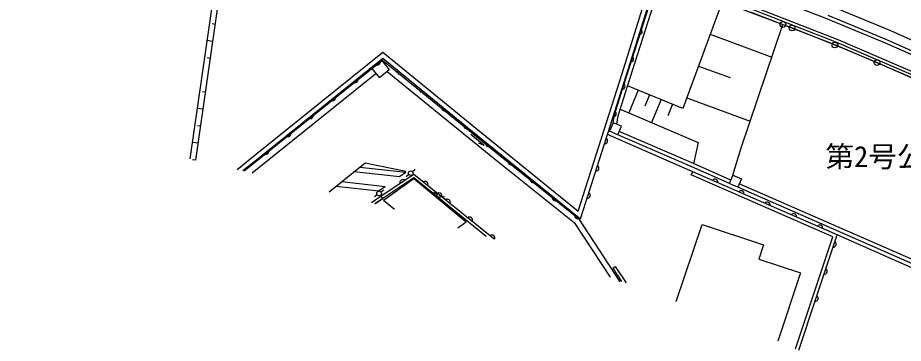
# Model space of a CAD drawing. Units: millimetres, scale not verified. Extents: x 40000 to 680000, y 20000 to 380000.
# Drawn here: x 372851 to 450190, y 259505 to 287981 of the extents above; entities that cross this region are included whole.
import ezdxf
from ezdxf.enums import TextEntityAlignment as Align

# ---------------------------------------------------------------- set-up
doc = ezdxf.new("R2010")
doc.units = ezdxf.units.MM
doc.header["$LTSCALE"] = 1000
doc.linetypes.add('CHAIN', pattern=[18.5, 12, -1.5, 3.5, -1.5])
for name, color, linetype, lineweight in [('M-BGD', 7, 'Continuous', 25), ('M-BMK', 2, 'CHAIN', 13), ('M-BMK-ROW', 30, 'Continuous', 25), ('M-STR-STR1', 1, 'Continuous', 25), ('M-STR-STRC', 7, 'Continuous', 25)]:
    doc.layers.add(name, color=color, linetype=linetype, lineweight=lineweight)
doc.styles.add('ＭＳ ゴシック', font='')
doc.styles.get('ＭＳ ゴシック').set_extended_font_data('MS Gothic')

msp = doc.modelspace()

# ---------------------------------------------------------------- linework, layer by layer
at = {"layer": 'M-BGD'}
for p, q in [((391657, 301924), (387895, 275633)), ((391996, 300759), (388385, 275528)), ((425631, 283098), (428259, 291523)), ((425793, 282098), (428745, 291358)), ((426012, 282978), (428638, 291394)), ((426098, 282002), (429048, 291255)), ((437414, 290280), (443488, 287915)), ((434380, 289377), (430945, 280047)), ((436904, 288741), (444367, 285834)), ((436992, 288975), (444462, 286066)), ((443917, 288983), (449065, 286852)), ((443488, 287915), (448610, 285796)), ((443600, 288194), (448728, 286072)), ((390083, 287396), (389827, 287432)), ((436043, 276605), (439680, 287391)), ((433331, 286527), (438720, 284543)), ((449065, 286852), (455879, 283805)), ((389871, 285911), (389376, 285982)), ((444367, 285834), (451723, 282677)), ((444462, 286066), (451825, 282905)), ((448610, 285796), (455393, 282762)), ((448728, 286072), (455520, 283034)), ((393736, 276103), (404751, 284960)), ((404751, 284960), (412689, 278457)), ((389658, 284426), (389402, 284462)), ((393987, 275791), (404748, 284444)), ((403785, 283532), (404701, 284272)), ((404640, 284223), (405293, 283419)), ((404701, 284272), (414788, 276062)), ((404748, 284444), (412436, 278147)), ((392641, 274574), (403785, 283532)), ((393333, 274412), (404137, 283097)), ((403785, 283532), (404439, 282725)), ((405293, 283419), (404439, 282725)), ((405125, 283283), (414474, 275673)), ((421794, 271064), (425631, 283098)), ((432311, 283756), (435081, 282736)), ((424354, 277776), (426012, 282978)), ((424979, 279480), (425793, 282098)), ((425291, 279407), (426098, 282002)), ((430945, 280047), (426107, 282032)), ((427032, 281653), (426212, 279653)), ((389234, 281456), (388977, 281493)), ((428032, 281242), (427622, 280242)), ((429032, 280832), (428201, 278805)), ((431291, 280985), (436832, 278945)), ((389021, 279971), (388526, 280042)), ((425466, 279970), (432288, 277065)), ((430046, 280416), (429630, 279403)), ((424866, 278789), (424979, 279480)), ((425169, 278659), (425291, 279407)), ((388809, 278486), (388553, 278523)), ((412689, 278457), (421794, 271064)), ((424854, 278794), (424539, 278059)), ((425581, 278483), (424854, 278794)), ((425267, 277747), (425581, 278483)), ((413591, 276809), (412427, 277756)), ((412436, 278147), (421997, 270384)), ((421997, 270384), (424354, 277776)), ((431799, 274512), (424354, 277776)), ((425267, 277747), (424539, 278059)), ((431735, 274926), (425267, 277747)), ((431864, 275219), (425389, 278033)), ((388596, 277001), (388101, 277072)), ((413591, 276809), (413108, 277008)), ((432288, 277065), (431875, 275214)), ((392011, 274719), (393736, 276103)), ((435317, 274213), (436043, 276605)), ((388384, 275517), (388128, 275553)), ((392507, 274605), (393987, 275791)), ((414474, 275673), (421447, 270074)), ((414788, 276062), (421822, 270414)), ((400041, 272759), (403201, 275292)), ((402741, 274923), (406735, 274475)), ((403201, 275292), (406757, 274565)), ((407564, 274698), (407331, 274510)), ((434999, 273491), (431735, 274926)), ((435128, 273784), (431864, 275219)), ((402245, 274525), (406185, 274083)), ((407449, 274281), (404587, 272368)), ((407449, 274281), (404587, 272368)), ((407435, 273971), (404726, 272160)), ((404795, 272009), (407447, 273905)), ((406185, 274083), (406735, 274475)), ((407019, 274259), (406785, 274071)), ((413772, 268856), (407435, 273971)), ((407447, 273905), (412012, 270136)), ((414420, 268654), (407449, 274281)), ((414420, 268654), (407449, 274281)), ((431679, 274238), (431799, 274512)), ((444034, 268822), (431679, 274238)), ((444404, 268987), (431799, 274512)), ((435317, 274213), (434998, 273489)), ((435317, 274213), (436049, 273891)), ((436049, 273891), (435730, 273167)), ((400648, 273245), (404371, 272828)), ((401144, 273643), (404934, 273217)), ((404371, 272828), (404934, 273217)), ((435730, 273167), (434998, 273489)), ((454102, 265091), (435730, 273167)), ((454235, 265392), (435859, 273460)), ((404587, 272368), (403734, 271778)), ((404247, 272489), (404000, 272319)), ((404824, 272886), (404577, 272716)), ((404726, 272160), (404587, 272368)), ((409476, 272561), (409200, 272680)), ((410118, 272284), (409843, 272403)), ((404730, 272162), (404049, 271692)), ((404049, 271692), (404726, 272160)), ((404795, 272009), (405747, 271223)), ((411284, 269615), (412012, 270136)), ((421447, 270074), (424577, 265278)), ((421822, 270414), (425436, 264877)), ((430365, 263172), (432613, 269902)), ((432613, 269902), (437985, 268111)), ((442296, 263570), (444034, 268822)), ((442580, 263476), (444404, 268987)), ((442580, 263476), (444404, 268987)), ((453961, 264770), (444404, 268987)), ((437985, 268111), (437570, 266863)), ((437570, 266863), (441201, 265659)), ((424813, 266080), (425022, 266219)), ((424813, 266080), (425584, 264921)), ((424813, 266080), (425584, 264921)), ((425022, 266219), (425977, 264781)), ((441201, 265659), (439236, 259679)), ((440791, 259032), (442296, 263570)), ((441069, 258916), (442580, 263476))]:
    msp.add_line(p, q, dxfattribs=at)
for centre in [(407175, 274385), (404412, 272603), (409659, 272482)]:
    msp.add_circle(centre, 200, dxfattribs=at)
for centre, start, end in [((427128, 286744), 265.35491, 59.99414), ((404244, 284111), 231.48121, 26.12044), ((426384, 284357), 265.35491, 59.99414), ((406253, 283285), 153.35695, 307.99619), ((402296, 282545), 231.48121, 26.12044), ((408187, 281701), 153.35695, 307.99619), ((425633, 281973), 264.99579, 59.63502), ((400348, 280978), 231.48121, 26.12044), ((410121, 280116), 153.35695, 307.99619), ((398399, 279412), 231.48121, 26.12044), ((424873, 279591), 264.99579, 59.63502), ((412055, 278532), 153.35695, 307.99619), ((396451, 277845), 231.48121, 26.12044), ((413994, 276955), 153.60642, 308.24565), ((424114, 277209), 264.99579, 59.63502), ((394503, 276279), 231.48121, 26.12044), ((415935, 275379), 153.60642, 308.24565), ((423354, 274827), 264.99579, 59.63502), ((406478, 273564), 46.44501, 201.08425), ((417875, 273803), 153.60642, 308.24565), ((433735, 273602), 349.01141, 143.65064), ((408421, 273424), 333.77328, 128.41251), ((419816, 272227), 153.60642, 308.24565), ((422595, 272445), 264.99579, 59.63502), ((436025, 272598), 349.01141, 143.65064), ((410366, 271854), 333.77328, 128.41251), ((438315, 271595), 349.01141, 143.65064), ((421757, 270652), 153.60642, 308.24565), ((440605, 270591), 349.01141, 143.65064), ((412311, 270284), 333.77328, 128.41251), ((442894, 269588), 349.01141, 143.65064), ((414257, 268713), 333.77328, 128.41251), ((444076, 268173), 264.36823, 59.00747), ((443290, 265800), 264.36823, 59.00747), ((442505, 263427), 264.33722, 59.00273)]:
    msp.add_arc(centre, 256, start, end, dxfattribs=at)
at = {"layer": 'M-BMK'}
msp.add_arc((324895, -17677), 340000, 54.28853, 91.50122, dxfattribs=at)
at = {"layer": 'M-BMK-ROW'}
for p, q in [((434353, 289383), (439675, 287387)), ((439675, 287387), (440482, 287080)), ((440482, 287080), (444216, 285594)), ((444216, 285594), (447898, 284058)), ((447898, 284058), (451564, 282438))]:
    msp.add_line(p, q, dxfattribs=at)
for centre in [(439675, 287387), (440482, 287080), (444216, 285594), (447898, 284058)]:
    msp.add_circle(centre, 250, dxfattribs=at)
at = {"layer": 'M-STR-STR1'}
for p, q in [((436817, 288506), (444273, 285603)), ((444273, 285603), (451620, 282449))]:
    msp.add_line(p, q, dxfattribs=at)
at = {"layer": 'M-STR-STRC'}
for centre, radius, start, end in [((352410, 61848), 251625, 59.79308, 70.32421), ((352410, 61848), 251625, 59.79308, 70.32421), ((324857, -17637), 335750, 64.38546, 70.46364), ((352410, 61848), 248375, 59.79308, 70.88075)]:
    msp.add_arc(centre, radius, start, end, dxfattribs=at)

# ---------------------------------------------------------------- texts
at = {"layer": 'M-BGD', "style": 'ＭＳ ゴシック'}
msp.add_text('第2号公園', height=1833, dxfattribs=at).set_placement((443387, 274371), align=Align.BOTTOM_LEFT)

doc.saveas('drawing.dxf')
